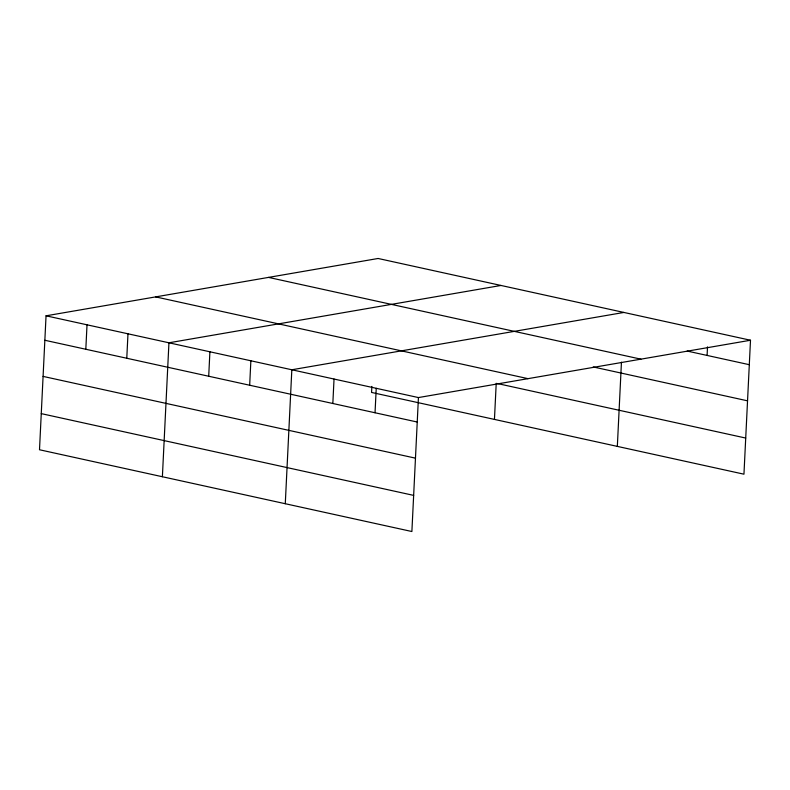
<?xml version="1.0" encoding="UTF-8"?>
<svg xmlns="http://www.w3.org/2000/svg" width="790" height="790" viewBox="0 0 790 790"><rect width="100%" height="100%" fill="white"/><g stroke="black" fill="none" stroke-linecap="round" stroke-linejoin="round"><path stroke-width="1.19" d="M750.5 340.243L378.114 258.478L46.047 315.812L39.5 449.757L411.886 531.522L418.433 397.568L750.5 340.243L743.953 474.188L371.567 392.433L371.863 386.409M85.814 349.259L87.019 324.799M126.775 358.245L127.98 333.795M162.385 476.735L168.942 342.791L500.998 285.457M208.708 376.238L209.903 351.787M249.67 385.234L250.864 360.773M285.279 503.724L291.826 369.769L623.893 312.445M332.837 403.493L334.032 379.042M375.033 412.755L376.238 388.305M494.451 419.411L496.219 383.278M617.336 446.39L621.454 362.185M707.099 355.431L707.514 346.869M687.172 351.056L749.305 364.694M268.531 277.399L640.917 359.164M593.221 366.945L747.538 400.826M155.63 296.892L528.016 378.657M497.424 383.545L745.721 438.055M46.047 315.812L418.433 397.568M44.852 340.263L417.238 422.028M43.085 376.396L415.471 458.161M41.268 413.624L413.654 495.389"/></g></svg>
